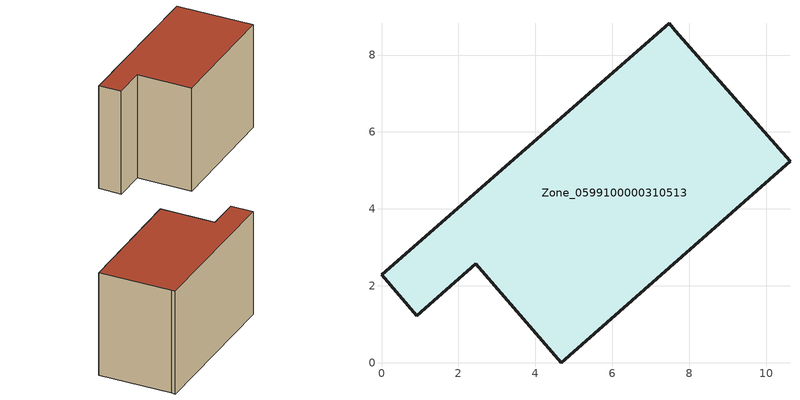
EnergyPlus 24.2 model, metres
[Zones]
Zone_0599100000310513
 floor ground (C_G): 7.64,8.63 10.62,5.24 4.67,0 2.45,2.57 0.92,1.23 0,2.28 7.48,8.82 z0
 wall outside (C_F): 7.48,8.82 0,2.28 0.92,1.23 2.45,2.57 4.67,0 10.62,5.24 7.64,8.63 7.48,8.82 z0:6.63
 roof outside (C_R): 7.64,8.63 7.48,8.82 0,2.28 0.92,1.23 2.45,2.57 4.67,0 10.62,5.24 z6.63
[BUILDING]
Pand.0599100000310513: North Axis=0; Terrain=City; Loads Convergence Tolerance Value=0.04; Temperature Convergence Tolerance Value=0.4; Solar Distribution=FullExterior; Maximum Number of Warmup Days=25; Minimum Number of Warmup Days=1
[Site:Location]
Rotterdam.The.Hague.AP_ZH_NLD Design_Conditions: Latitude=51.96; Longitude=4.45; Time Zone=1; Elevation=-4.5
[SITE:GROUNDTEMPERATURE:BUILDINGSURFACE]
18, 18, 18, 18, 18, 18, 18, 18, 18, 18, 18, 18
[MATERIAL] Thermal Absorptance=0.9; Solar Absorptance=0.7; Visible Absorptance=0.7
Name | Roughness | Thickness | Conductivity | Density | Specific Heat
G.TI.1946 | MediumSmooth | 0.15 | 1 | 540 | 1210
F.TI.1946 | Rough | 0.3 | 0.857143 | 1920 | 840
R.TI.1946 | MediumRough | 0.2 | 0.1 | 1500 | 1000
[CONSTRUCTION]
C_G: G.TI.1946
C_F: F.TI.1946
C_R: R.TI.1946
[ZONE]
Zone_0599100000310513: Type=1; Multiplier=1; Ceiling Height=Autocalculate; Volume=Autocalculate; Floor Area=autocalculate; Part of Total Floor Area=Yes
[ZONEINFILTRATION:DESIGNFLOWRATE]
Infil_Zone_0599100000310513: Zone or ZoneList or Space or SpaceList=Zone_0599100000310513; Schedule=AlwaysOn; Design Flow Rate Calculation Method=Flow/Area; Flow Rate per Floor Area=0.003; Constant Term Coefficient=1; Temperature Term Coefficient=0; Velocity Term Coefficient=0; Velocity Squared Term Coefficient=0
[HVACTEMPLATE:ZONE:IDEALLOADSAIRSYSTEM]
Zone_0599100000310513: Maximum Heating Supply Air Temperature=50; Minimum Cooling Supply Air Temperature=13; Maximum Heating Supply Air Humidity Ratio=0.0156; Minimum Cooling Supply Air Humidity Ratio=0.0077; Heating Limit=NoLimit; Cooling Limit=NoLimit; Dehumidification Control Type=ConstantSensibleHeatRatio; Cooling Sensible Heat Ratio=0.7; Dehumidification Setpoint=60; Humidification Control Type=None; Humidification Setpoint=30; Outdoor Air Method=None; Outdoor Air Flow Rate per Person=0.00944; Outdoor Air Flow Rate per Zone Floor Area=0; Outdoor Air Flow Rate per Zone=0; Demand Controlled Ventilation Type=None; Outdoor Air Economizer Type=NoEconomizer; Heat Recovery Type=None; Sensible Heat Recovery Effectiveness=0.7; Latent Heat Recovery Effectiveness=0.65
[ZONECONTROL:THERMOSTAT]
ThermostatControl_Zone_0599100000310513: Zone or ZoneList=Zone_0599100000310513; Control Type Schedule=DualSetpointControlType; Control 1=Thermostat_Zone_0599100000310513; Temperature Difference Between Cutout And Setpoint=0
[THERMOSTATSETPOINT:DUALSETPOINT]
Thermostat_Zone_0599100000310513: Heating Setpoint Temperature Schedule=HeatingSetpoint_Zone_0599100000310513; Cooling Setpoint Temperature Schedule=CoolingSetpoint_Zone_0599100000310513
[SCHEDULE:COMPACT]
HeatingSetpoint_Zone_0599100000310513: Through: 12/31, For: AllDays, Until: 24:00, 21
CoolingSetpoint_Zone_0599100000310513: Through: 12/31, For: AllDays, Until: 24:00, 24
DualSetpointControlType: Through: 12/31, For: AllDays, Until: 24:00, 4
AlwaysOn: Through: 12/31, For: AllDays, Until: 24:00, 1
